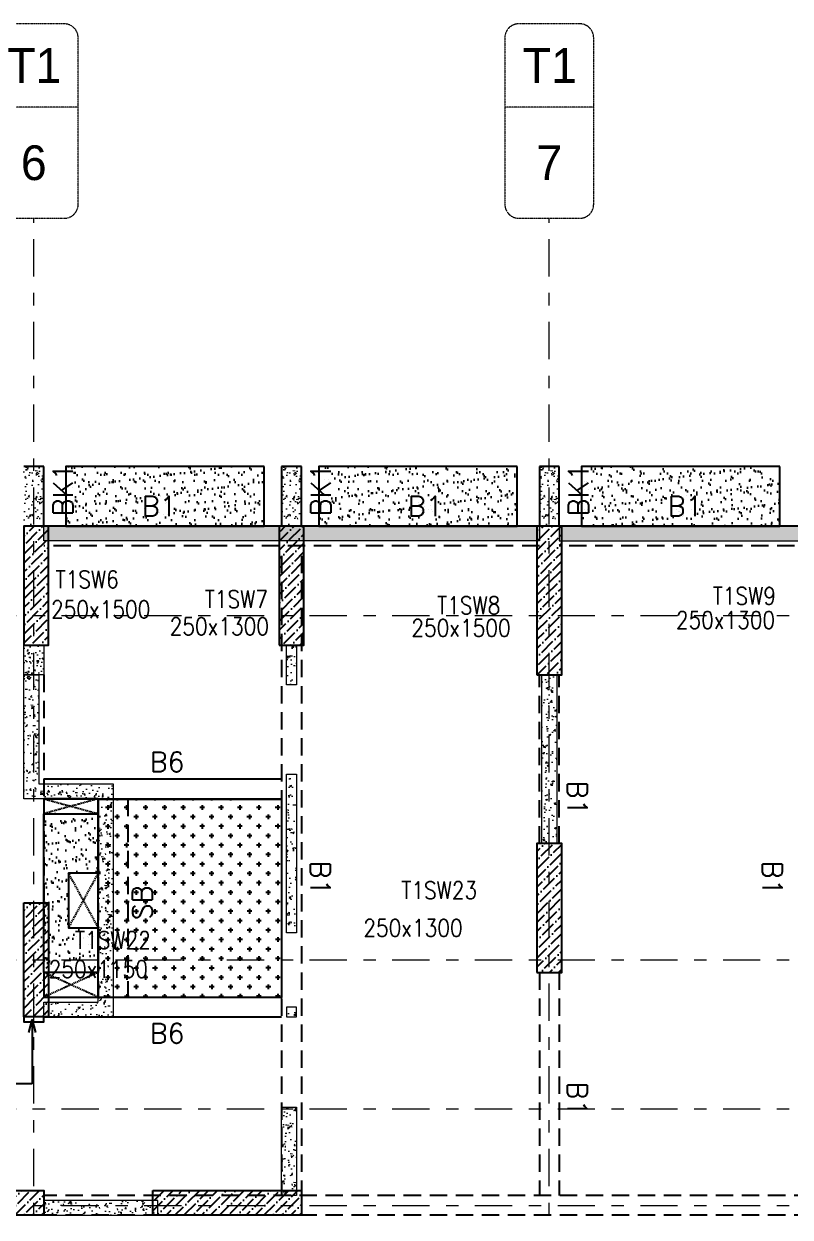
# Model space of a CAD drawing. Header units: millimetres. Extents: x 1078357 to 1340092, y -4684019 to -4550360.
# Drawn here: x 1126725 to 1134455, y -4580680 to -4568647 of the extents above; entities that cross this region are included whole.
import ezdxf
from ezdxf.enums import TextEntityAlignment as Align

# ---------------------------------------------------------------- set-up
doc = ezdxf.new("R2010")
doc.units = ezdxf.units.MM
for name, pattern in [('CONTINOUS', [0]), ('DGN STYLE 7', [8.34, 3.75, -1.67, 1.25, -1.67]), ('HIDDEN', [0.375, 0.25, -0.125]), ('New Retail block$0$CONTINOUS', [0])]:
    doc.linetypes.add(name, pattern=pattern)
doc.layers.get('0').update_dxf_attribs({"lineweight": 0})
for name, color, linetype, lineweight in [('A-_ANOTGRID_E-', 8, 'DGN STYLE 7', 13), ('GRID LINE', 8, 'Continuous', 0), ('HATCH', 8, 'Continuous', 30), ('S-COL-IDEN', 30, 'Continuous', 25), ('S-NON STR RCC WALL', 8, 'Continuous', 0)]:
    doc.layers.add(name, color=color, linetype=linetype, lineweight=lineweight)
for name, color, linetype in [('DROP SLAB', 8, 'Continuous'), ('S-BEAM', 3, 'Continuous'), ('S-BEAM-IDEN', 6, 'Continuous'), ('S-COL_STOP', 12, 'Continuous'), ('S-CUTOUT', 8, 'Continuous'), ('S-SLAB-PROJECTION', 2, 'New Retail block$0$CONTINOUS'), ('S-SLAB-STOP', 8, 'New Retail block$0$CONTINOUS')]:
    doc.layers.add(name, color=color, linetype=linetype)
doc.styles.add('Roman', font='romans')
doc.styles.add('ROMANS', font='romans.shx', dxfattribs={"width": 0.85})
doc.styles.get("Standard").update_dxf_attribs({"font": 'Adani Regular.ttf', "height": 500})
doc.dimstyles.new('HARESH', dxfattribs={"dimtxt": 150, "dimasz": 75, "dimexe": 0, "dimexo": 0, "dimgap": 25, "dimtad": 1, "dimdec": 0, "dimdsep": 46, "dimtxsty": 'Roman', "dimblk": 'OBLIQUE', "dimcen": 225, "dimdle": 25, "dimclrd": 2, "dimclre": 2, "dimclrt": 7, "dimadec": 8, "dimazin": 1, "dimtfac": 1, "dimtdec": 0, "dimtmove": 0, "dimatfit": 0, "dimfxl": 1, "dimlwd": -1, "dimlwe": -1, "dimarcsym": 0})
pattern_1 = [(50, (-5225719.91, 23613938.34), (182.184669, -15.93908554), [19.05, -209.55]), (355, (-5225719.9, 23613938.34), (-35.2434214, 191.0568452), [15.24, -167.6405842]), (100.4514447, (-5225704.73, 23613937.02), (146.9412471, 175.1177519), [16.1900088, -178.0902446]), (46.1842, (-5225719.9, 23613989.14), (271.0790409, -42.042328), [28.575, -314.325]), (96.6355576, (-5225697.32, 23613985.64), (237.404134, 247.4261246), [24.2850231, -267.1356082]), (351.1841512, (-5225719.9, 23613989.14), (237.404134, 247.4261246), [22.859967, -251.459732]), (21, (-5225694.51, 23613976.44), (151.6143913, -102.2651982), [19.05, -209.55]), (326, (-5225694.5, 23613976.44), (61.8020283, 184.1879661), [15.24, -167.64]), (71.451445, (-5225681.87, 23613967.92), (213.4164193, 81.9227689), [16.1900088, -178.0899376]), (37.5, (-5225719.91, 23613938.345), (3.08860325, 84.55503887), [0, -165.608, 0, -170.18, 0, -168.275]), (7.5, (-5225719.91, 23613938.345), (66.8196625, 100.18057482), [0, -97.028, 0, -161.798, 0, -64.135]), (327.5, (-5225776.55, 23613938.345), (135.59059517, -5.728744), [0, -63.5, 0, -198.12, 0, -262.89]), (317.5, (-5225801.95, 23613938.34), (148.1291814, 25.42649103), [0, -82.55, 0, -131.572, 0, -186.69])]
pattern_2 = [(50, (-6322944.62, 28297957.53), (182.184669, -15.93908554), [19.05, -209.55]), (355, (-6322944.62, 28297957.53), (-35.2434214, 191.0568452), [15.24, -167.6405842]), (100.4514447, (-6322929.44, 28297956.2), (146.9412471, 175.1177519), [16.1900088, -178.0902446]), (46.1842, (-6322944.62, 28298008.33), (271.0790409, -42.042328), [28.575, -314.325]), (96.6355576, (-6322922.03, 28298004.83), (237.404134, 247.4261246), [24.2850231, -267.1356082]), (351.1841512, (-6322944.62, 28298008.33), (237.404134, 247.4261246), [22.859967, -251.459732]), (21, (-6322919.22, 28297995.63), (151.6143913, -102.2651982), [19.05, -209.55]), (326, (-6322919.22, 28297995.63), (61.8020283, 184.1879661), [15.24, -167.64]), (71.451445, (-6322906.59, 28297987.11), (213.4164193, 81.9227689), [16.1900088, -178.0899376]), (37.5, (-6322944.623, 28297957.53), (3.08860325, 84.55503887), [0, -165.608, 0, -170.18, 0, -168.275]), (7.5, (-6322944.62, 28297957.53), (66.8196625, 100.18057482), [0, -97.028, 0, -161.798, 0, -64.135]), (327.5, (-6323001.265, 28297957.53), (135.59059517, -5.72874399), [0, -63.5, 0, -198.12, 0, -262.89]), (317.5, (-6323026.67, 28297957.53), (148.1291814, 25.42649103), [0, -82.55, 0, -131.572, 0, -186.69])]
pattern_3 = [(45, (2236684.96, -9406181.02), (33.67596045, 123.4785217), [158.75, -31.75, 0, -31.75])]
pattern_4 = [(45, (2292446.56, -9444012.59), (33.67596045, 123.4785217), [158.75, -31.75, 0, -31.75])]

# ---------------------------------------------------------------- blocks, each defined once
blk = doc.blocks.new('_Oblique')
at = {"color": 0, "linetype": 'ByBlock', "lineweight": -2}
blk.add_line((-0.5, -0.5), (0.5, 0.5), dxfattribs=at)
blk = doc.blocks.new('Tower grid nomenclature-ex')
at = {"layer": 'A-_ANOTGRID_E-'}
blk.add_lwpolyline([(-1250, -600), (1750, -600, 0.414214), (2000, -350), (2000, 750, 0.414214), (1750, 1000), (-1250, 1000, 0.414214), (-1500, 750), (-1500, -350, 0.414214)], format="xyb", close=True, dxfattribs=at)
blk.add_lwpolyline([(0, 1000), (0, -600)], dxfattribs=at)
at = {"layer": 'A-_ANOTGRID_E-', "flags": 8}
for p in [(-1235, 400), (1788, 400)]:
    blk.add_attdef('GRID', text='', height=625, dxfattribs=at).set_placement(p, align=Align.MIDDLE_CENTER)

msp = doc.modelspace()

# ---------------------------------------------------------------- hatches: boundary and pattern name
at = {"layer": 'DROP SLAB'}
h = msp.add_hatch(dxfattribs=at)
h.set_pattern_fill('CROSS', color=8, scale=15, angle=0.03079)
h.set_pattern_definition([(180.03079016, (-3247966.01, 14148014.11), (-95.1987999, -95.3011726), [47.625, -142.875]), (270.03079016, (-3247989.84, 14148037.91), (95.3011726, -95.1987999), [47.625, -142.875])])
h.paths.add_polyline_path([(1127475.4, -4576464.3), (1129325.4, -4576464.3), (1129325.4, -4578464.1), (1127475.4, -4578464.1)])
at = {"layer": 'HATCH'}
h = msp.add_hatch(dxfattribs=at)
h.set_pattern_fill('AR-SAND', color=8, scale=3, angle=179.97015)
h.set_pattern_definition([(37.4701541, (-1726558.12, 9413858.76), (-4.7236114, 146.8264517), [0, -115.824, 0, -129.54, 0, -123.825]), (7.4701541, (-1726558.12, 9413858.76), (134.9689868, 214.9772528), [0, -62.484, 0, -104.394, 0, -40.005]), (327.4701541, (-1726651.84, 9413858.81), (237.2979035, 0.3075449), [0, -38.1, 0, -137.16, 0, -179.07]), (317.4701541, (-1726651.84, 9413858.81), (229.1017424, 66.759465), [0, -19.05, 0, -89.916, 0, -102.87])])
h.paths.add_polyline_path([(1129150.4, -4573111.5), (1127150.4, -4573111.5), (1127150.4, -4573711.5), (1129150.4, -4573711.5)])
h = msp.add_hatch(dxfattribs=at)
h.set_pattern_fill('AR-SAND', color=8, scale=3, angle=179.97015)
h.set_pattern_definition([(37.4701541, (-1729108.12, 9413858.76), (-4.7236114, 146.8264517), [0, -115.824, 0, -129.54, 0, -123.825]), (7.4701541, (-1729108.12, 9413858.76), (134.9689868, 214.9772528), [0, -62.484, 0, -104.394, 0, -40.005]), (327.4701541, (-1729201.84, 9413858.81), (237.2979035, 0.3075449), [0, -38.1, 0, -137.16, 0, -179.07]), (317.4701541, (-1729201.84, 9413858.81), (229.1017424, 66.759465), [0, -19.05, 0, -89.916, 0, -102.87])])
h.paths.add_polyline_path([(1131700.4, -4573111.5), (1129700.4, -4573111.5), (1129700.4, -4573711.5), (1131700.4, -4573711.5)])
h = msp.add_hatch(dxfattribs=at)
h.set_pattern_fill('AR-SAND', color=8, scale=3, angle=179.97015)
h.set_pattern_definition([(37.4701541, (-1731758.12, 9413858.76), (-4.7236114, 146.8264517), [0, -115.824, 0, -129.54, 0, -123.825]), (7.4701541, (-1731758.12, 9413858.76), (134.9689868, 214.9772528), [0, -62.484, 0, -104.394, 0, -40.005]), (327.4701541, (-1731851.84, 9413858.81), (237.2979035, 0.3075449), [0, -38.1, 0, -137.16, 0, -179.07]), (317.4701541, (-1731851.84, 9413858.81), (229.1017424, 66.759465), [0, -19.05, 0, -89.916, 0, -102.87])])
h.paths.add_polyline_path([(1134350.4, -4573111.5), (1132350.4, -4573111.5), (1132350.4, -4573711.5), (1134350.4, -4573711.5)])
h = msp.add_hatch(dxfattribs=at)
h.set_pattern_fill('AR-SAND', color=8, scale=3, angle=179.97015)
h.set_pattern_definition([(37.47015413, (-3907957.55, 18781897.14), (-4.72361136, 146.8264517), [0, -115.824, 0, -129.54, 0, -123.825]), (7.4701541, (-3907957.55, 18781897.14), (134.9689868, 214.9772528), [0, -62.484, 0, -104.394, 0, -40.005]), (327.4701541, (-3908051.28, 18781897.19), (237.2979035, 0.3075449), [0, -38.1, 0, -137.16, 0, -179.07]), (317.4701541, (-3908051.28, 18781897.19), (229.1017424, 66.759465), [0, -19.05, 0, -89.916, 0, -102.87])])
h.paths.add_polyline_path([(1126925.4, -4576611.5), (1127475.4, -4576611.5), (1127475.4, -4577211.5), (1127175.4, -4577211.5), (1127175.4, -4577761.5), (1127475.4, -4577761.4), (1127475.4, -4578211.5), (1126925.4, -4578211.5)])
at = {"layer": 'S-COL_STOP', "lineweight": 25}
h = msp.add_hatch(dxfattribs=at)
h.set_pattern_fill('ANSI36', color=8, scale=20)
h.set_pattern_definition(pattern_3)
h.paths.add_polyline_path([(1126725.6, -4574911.5), (1126975.6, -4574911.5), (1126975.6, -4573711.5), (1126725.6, -4573711.5)])
h = msp.add_hatch(dxfattribs=at)
h.set_pattern_fill('ANSI36', color=8, scale=20)
h.set_pattern_definition(pattern_4)
h.paths.add_polyline_path([(1129300.6, -4574911.6), (1129550.6, -4574911.6), (1129550.6, -4573711.7), (1129300.6, -4573711.7)])
h = msp.add_hatch(dxfattribs=at)
h.set_pattern_fill('ANSI36', color=8, scale=20)
h.set_pattern_definition(pattern_4)
h.paths.add_polyline_path([(1131900.6, -4575211.7), (1132150.6, -4575211.7), (1132150.6, -4573711.5), (1131900.6, -4573711.5)])
h = msp.add_hatch(dxfattribs=at)
h.set_pattern_fill('ANSI36', color=8, scale=20)
h.set_pattern_definition(pattern_3)
h.paths.add_polyline_path([(1131900.6, -4578211.5), (1132150.6, -4578211.5), (1132150.6, -4576911.5), (1131900.6, -4576911.5)])
h = msp.add_hatch(dxfattribs=at)
h.set_pattern_fill('ANSI36', color=8, scale=20)
h.set_pattern_definition(pattern_3)
h.paths.add_polyline_path([(1126725.6, -4577511.6), (1126975.6, -4577511.6), (1126975.6, -4578661.6), (1126725.6, -4578661.6)])
h = msp.add_hatch(dxfattribs=at)
h.set_pattern_fill('ANSI36', color=8, scale=20)
h.set_pattern_definition(pattern_4)
h.paths.add_polyline_path([(1124075.6, -4580411.5), (1126925.6, -4580411.5), (1126925.6, -4580661.5), (1124075.6, -4580661.5)])
h = msp.add_hatch(dxfattribs=at)
h.set_pattern_fill('ANSI36', color=8, scale=20)
h.set_pattern_definition(pattern_4)
h.paths.add_polyline_path([(1128025.6, -4580411.5), (1129525.6, -4580411.5), (1129525.6, -4580661.5), (1128025.6, -4580661.5)])
at = {"layer": 'S-NON STR RCC WALL'}
h = msp.add_hatch(dxfattribs=at)
h.set_pattern_fill('AR-CONC', color=256, angle=180)
h.set_pattern_definition([(50, (-7407119.32, 32981976.72), (182.184669, -15.93908554), [19.05, -209.55]), (355, (-7407119.32, 32981976.72), (-35.2434214, 191.0568452), [15.24, -167.6405842]), (100.4514447, (-7407104.14, 32981975.39), (146.9412471, 175.1177519), [16.1900088, -178.0902446]), (46.1842, (-7407119.32, 32982027.52), (271.0790409, -42.0423279), [28.575, -314.325]), (96.6355576, (-7407096.73, 32982024.02), (237.404134, 247.4261246), [24.2850231, -267.1356082]), (351.1841512, (-7407119.32, 32982027.52), (237.404134, 247.4261246), [22.859967, -251.459732]), (21, (-7407093.92, 32982014.82), (151.61439127, -102.2651982), [19.05, -209.55]), (326, (-7407093.92, 32982014.82), (61.80202835, 184.1879661), [15.24, -167.64]), (71.451445, (-7407081.28, 32982006.3), (213.4164193, 81.9227689), [16.1900088, -178.0899376]), (37.5, (-7407119.32, 32981976.72), (3.08860325, 84.55503887), [0, -165.608, 0, -170.18, 0, -168.275]), (7.5, (-7407119.32, 32981976.72), (66.8196625, 100.18057482), [0, -97.028, 0, -161.798, 0, -64.135]), (327.5, (-7407175.96, 32981976.72), (135.59059517, -5.72874399), [0, -63.5, 0, -198.12, 0, -262.89]), (317.5, (-7407201.36, 32981976.72), (148.1291814, 25.42649103), [0, -82.55, 0, -131.572, 0, -186.69])])
h.paths.add_polyline_path([(1126925.4, -4573711.5), (1126925.4, -4573111.5), (1126725.5, -4573111.5), (1126725.5, -4573711.5), (1126925.4, -4573711.5)], is_closed=False)
h = msp.add_hatch(dxfattribs=at)
h.set_pattern_fill('AR-CONC', color=256, angle=180)
h.set_pattern_definition([(50, (-7404519.34, 32981976.72), (182.184669, -15.93908554), [19.05, -209.55]), (355, (-7404519.34, 32981976.72), (-35.2434214, 191.0568452), [15.24, -167.6405842]), (100.4514447, (-7404504.16, 32981975.4), (146.9412471, 175.1177519), [16.1900088, -178.0902446]), (46.1842, (-7404519.34, 32982027.52), (271.0790409, -42.0423279), [28.575, -314.325]), (96.6355576, (-7404496.75, 32982024.02), (237.404134, 247.4261246), [24.2850231, -267.1356082]), (351.1841512, (-7404519.34, 32982027.52), (237.404134, 247.4261246), [22.859967, -251.459732]), (21, (-7404493.94, 32982014.82), (151.61439127, -102.2651982), [19.05, -209.55]), (326, (-7404493.94, 32982014.82), (61.80202835, 184.1879661), [15.24, -167.64]), (71.451445, (-7404481.3, 32982006.3), (213.4164193, 81.9227689), [16.1900088, -178.0899376]), (37.5, (-7404519.34, 32981976.724), (3.08860325, 84.55503887), [0, -165.608, 0, -170.18, 0, -168.275]), (7.5, (-7404519.34, 32981976.72), (66.8196625, 100.18057482), [0, -97.028, 0, -161.798, 0, -64.135]), (327.5, (-7404575.98, 32981976.724), (135.59059517, -5.72874399), [0, -63.5, 0, -198.12, 0, -262.89]), (317.5, (-7404601.38, 32981976.72), (148.1291814, 25.42649103), [0, -82.55, 0, -131.572, 0, -186.69])])
h.paths.add_polyline_path([(1129525.4, -4573711.5), (1129525.4, -4573111.5), (1129325.4, -4573111.5), (1129325.4, -4573711.5), (1129525.4, -4573711.5)], is_closed=False)
h = msp.add_hatch(dxfattribs=at)
h.set_pattern_fill('AR-CONC', color=256, angle=180)
h.set_pattern_definition([(50, (-7401919.32, 32981976.72), (182.184669, -15.93908554), [19.05, -209.55]), (355, (-7401919.32, 32981976.72), (-35.2434214, 191.0568452), [15.24, -167.6405842]), (100.4514447, (-7401904.14, 32981975.39), (146.9412471, 175.1177519), [16.1900088, -178.0902446]), (46.1842, (-7401919.32, 32982027.52), (271.0790409, -42.0423279), [28.575, -314.325]), (96.6355576, (-7401896.73, 32982024.02), (237.404134, 247.4261246), [24.2850231, -267.1356082]), (351.1841512, (-7401919.32, 32982027.52), (237.404134, 247.4261246), [22.859967, -251.459732]), (21, (-7401893.92, 32982014.82), (151.61439127, -102.2651982), [19.05, -209.55]), (326, (-7401893.92, 32982014.82), (61.80202835, 184.1879661), [15.24, -167.64]), (71.451445, (-7401881.28, 32982006.3), (213.4164193, 81.9227689), [16.1900088, -178.0899376]), (37.5, (-7401919.32, 32981976.72), (3.08860325, 84.55503887), [0, -165.608, 0, -170.18, 0, -168.275]), (7.5, (-7401919.32, 32981976.72), (66.8196625, 100.18057482), [0, -97.028, 0, -161.798, 0, -64.135]), (327.5, (-7401975.96, 32981976.72), (135.59059517, -5.72874399), [0, -63.5, 0, -198.12, 0, -262.89]), (317.5, (-7402001.36, 32981976.72), (148.1291814, 25.42649103), [0, -82.55, 0, -131.572, 0, -186.69])])
h.paths.add_polyline_path([(1132125.4, -4573711.5), (1132125.4, -4573111.5), (1131925.5, -4573111.5), (1131925.5, -4573711.5), (1132125.4, -4573711.5)], is_closed=False)
h = msp.add_hatch(dxfattribs=at)
h.set_pattern_fill('AR-CONC', color=256, angle=180)
h.set_pattern_definition(pattern_2)
h.paths.add_polyline_path([(1126928.4, -4573711.5), (1131925.5, -4573711.5), (1131925.5, -4573861.5), (1126928.4, -4573861.5)])
h = msp.add_hatch(dxfattribs=at)
h.set_pattern_fill('AR-CONC', color=256)
h.set_pattern_definition(pattern_2)
h.paths.add_polyline_path([(1137122.5, -4573711.5), (1132125.4, -4573711.5), (1132125.4, -4573861.5), (1137122.5, -4573861.5)])
h = msp.add_hatch(dxfattribs=at)
h.set_pattern_fill('AR-CONC', color=8, scale=20, angle=90)
h.set_pattern_definition([(140, (-2081274.5, -7113656.01), (12.550427, 143.4520365), [15, -165]), (85, (-2081274.5, -7113656.01), (-150.438427, -27.7502667), [12, -132]), (190.4514445, (-2081273.45, -7113644.05), (-137.887998, 115.7017693), [12.7480384, -140.2284224]), (136.1842, (-2081314.5, -7113656.01), (33.103856, 213.448266), [22.5, -247.5]), (186.6356355, (-2081311.74, -7113638.22), (-194.82372, 186.932389), [19.122068, -210.342752]), (81.184164, (-2081314.5, -7113656), (-194.82372, 186.932389), [18, -198]), (111, (-2081304.5, -7113636.01), (80.523778, 119.3814104), [15, -165]), (56, (-2081304.5, -7113636.01), (-145.030009, 48.6630664), [12, -132]), (161.4514447, (-2081297.79, -7113626.06), (-64.5062306, 168.0444753), [12.748038, -140.2284224]), (127.5, (-2081274.5, -7113656.01), (-66.57877077, 2.43197106), [0, -130.4, 0, -134, 0, -132.5]), (97.5, (-2081274.5, -7113656.01), (-78.8823424, 52.6139075), [0, -76.4, 0, -127.4, 0, -50.5]), (57.5, (-2081274.5, -7113700.61), (4.51097435, 106.7644872), [0, -50, 0, -156, 0, -207]), (47.5, (-2081274.5, -7113720.61), (-20.0209965, 116.6372339), [0, -65, 0, -103.6, 0, -147])])
h.paths.add_polyline_path([(1126925.5, -4574911.5), (1126925.5, -4575211.5), (1126725.6, -4575211.5), (1126725.6, -4574911.5)])
h = msp.add_hatch(dxfattribs=at)
h.set_pattern_fill('AR-CONC', color=256, angle=180)
h.set_pattern_definition([(50, (1129438.81, -4390341.82), (182.18467, -15.93909), [19.05, -209.55]), (355, (1129438.81, -4390341.82), (-35.24342, 191.05685), [15.24, -167.64058]), (100.45144, (1129454, -4390343.14), (146.94125, 175.11775), [16.19, -178.09024]), (46.1842, (1129438.8, -4390291.02), (271.07904, -42.04233), [28.575, -314.325]), (96.63556, (1129461.4, -4390294.52), (237.40413, 247.42612), [24.28502, -267.1356]), (351.18415, (1129438.8, -4390291.02), (237.40413, 247.42612), [22.85997, -251.45973]), (21, (1129464.21, -4390303.72), (151.61439, -102.2652), [19.05, -209.55]), (326, (1129464.21, -4390303.72), (61.80203, 184.18797), [15.24, -167.64]), (71.45144, (1129476.85, -4390312.24), (213.41642, 81.92277), [16.19, -178.08994]), (37.5, (1129438.81, -4390341.815), (3.088603, 84.55504), [0, -165.608, 0, -170.18, 0, -168.275]), (7.5, (1129438.81, -4390341.815), (66.819663, 100.180575), [0, -97.028, 0, -161.798, 0, -64.135]), (327.5, (1129382.17, -4390341.815), (135.590595, -5.728744), [0, -63.5, 0, -198.12, 0, -262.89]), (317.5, (1129356.77, -4390341.82), (148.12918, 25.42649), [0, -82.55, 0, -131.572, 0, -186.69])])
h.paths.add_polyline_path([(1129375.4, -4574911.5), (1129475.4, -4574911.5), (1129475.4, -4575311.5), (1129375.4, -4575311.5)])
h = msp.add_hatch(dxfattribs=at)
h.set_pattern_fill('AR-CONC', color=256, angle=180)
h.set_pattern_definition(pattern_1)
h.paths.add_polyline_path([(1127625.4, -4576311.5), (1127625.4, -4578661.5), (1126925.4, -4578661.5), (1126925.5, -4578511.5), (1127475.4, -4578511.5), (1127475.4, -4576461.5), (1126725.5, -4576461.5), (1126725.5, -4575211.4), (1126875.4, -4575211.4), (1126875.4, -4576311.5)])
at = {"layer": 'S-NON STR RCC WALL', "ltscale": 700}
h = msp.add_hatch(dxfattribs=at)
h.set_pattern_fill('AR-CONC', color=256)
h.set_pattern_definition([(50, (-1165.53, 293960.95), (182.184669, -15.9390855), [19.05, -209.55]), (355, (-1165.53, 293960.95), (-35.2434214, 191.056845), [15.24, -167.640584]), (100.4514447, (-1150.34, 293959.62), (146.941247, 175.117752), [16.190009, -178.0902446]), (46.1842, (-1165.53, 294011.75), (271.079041, -42.042328), [28.575, -314.325]), (96.6355576, (-1142.94, 294008.24), (237.404134, 247.426125), [24.285023, -267.135608]), (351.184151, (-1165.53, 294011.75), (237.404134, 247.426125), [22.859967, -251.459732]), (21, (-1140.13, 293999.05), (151.6143913, -102.265198), [19.05, -209.55]), (326, (-1140.13, 293999.05), (61.802028, 184.187966), [15.24, -167.64]), (71.451445, (-1127.49, 293990.52), (213.416419, 81.922769), [16.190009, -178.0899376]), (37.5, (-1165.525, 293960.946), (3.08860325, 84.5550389), [0, -165.608, 0, -170.18, 0, -168.275]), (7.5, (-1165.525, 293960.95), (66.8196625, 100.1805748), [0, -97.028, 0, -161.798, 0, -64.135]), (327.5, (-1222.17, 293960.946), (135.5905952, -5.728744), [0, -63.5, 0, -198.12, 0, -262.89]), (317.5, (-1247.57, 293960.95), (148.1291814, 25.426491), [0, -82.55, 0, -131.572, 0, -186.69])])
h.paths.add_polyline_path([(1131950.4, -4575211.4), (1132100.4, -4575211.4), (1132100.4, -4576911.4), (1131950.4, -4576911.4)])
at = {"layer": 'S-NON STR RCC WALL'}
h = msp.add_hatch(dxfattribs=at)
h.set_pattern_fill('AR-CONC', color=256, angle=180)
h.set_pattern_definition([(50, (2226663.53, -9074361), (182.184669, -15.9390855), [19.05, -209.55]), (355, (2226663.53, -9074361), (-35.2434214, 191.056845), [15.24, -167.640584]), (100.4514447, (2226678.7, -9074362.33), (146.941247, 175.117752), [16.190009, -178.0902446]), (46.1842, (2226663.53, -9074310.2), (271.079041, -42.042328), [28.575, -314.325]), (96.6355576, (2226686.12, -9074313.7), (237.404134, 247.426125), [24.285023, -267.135608]), (351.184151, (2226663.53, -9074310.2), (237.404134, 247.426125), [22.859967, -251.459732]), (21, (2226688.93, -9074322.9), (151.6143913, -102.265198), [19.05, -209.55]), (326, (2226688.93, -9074322.9), (61.802028, 184.187966), [15.24, -167.64]), (71.451445, (2226701.56, -9074331.42), (213.416419, 81.922769), [16.190009, -178.0899376]), (37.5, (2226663.527, -9074361), (3.08860325, 84.5550389), [0, -165.608, 0, -170.18, 0, -168.275]), (7.5, (2226663.53, -9074361), (66.8196625, 100.1805748), [0, -97.028, 0, -161.798, 0, -64.135]), (327.5, (2226606.885, -9074361), (135.5905952, -5.728744), [0, -63.5, 0, -198.12, 0, -262.89]), (317.5, (2226581.48, -9074361), (148.1291814, 25.426491), [0, -82.55, 0, -131.572, 0, -186.69])])
h.paths.add_polyline_path([(1129375.4, -4576211.5), (1129475.4, -4576211.5), (1129475.4, -4577811.5), (1129375.4, -4577811.5)])
h = msp.add_hatch(dxfattribs=at)
h.set_pattern_fill('AR-CONC', color=256, angle=180)
h.set_pattern_definition([(50, (2226650.31, -9075725.67), (182.184669, -15.9390855), [19.05, -209.55]), (355, (2226650.31, -9075725.67), (-35.2434214, 191.056845), [15.24, -167.640584]), (100.4514447, (2226665.5, -9075727), (146.941247, 175.117752), [16.190009, -178.0902446]), (46.1842, (2226650.31, -9075674.87), (271.079041, -42.042328), [28.575, -314.325]), (96.6355576, (2226672.9, -9075678.37), (237.404134, 247.426125), [24.285023, -267.135608]), (351.184151, (2226650.3, -9075674.87), (237.404134, 247.426125), [22.859967, -251.459732]), (21, (2226675.71, -9075687.57), (151.6143913, -102.265198), [19.05, -209.55]), (326, (2226675.71, -9075687.57), (61.802028, 184.187966), [15.24, -167.64]), (71.451445, (2226688.35, -9075696.09), (213.416419, 81.922769), [16.190009, -178.0899376]), (37.5, (2226650.31, -9075725.67), (3.08860325, 84.5550389), [0, -165.608, 0, -170.18, 0, -168.275]), (7.5, (2226650.31, -9075725.67), (66.8196625, 100.1805748), [0, -97.028, 0, -161.798, 0, -64.135]), (327.5, (2226593.67, -9075725.67), (135.5905952, -5.728744), [0, -63.5, 0, -198.12, 0, -262.89]), (317.5, (2226568.27, -9075725.67), (148.1291814, 25.426491), [0, -82.55, 0, -131.572, 0, -186.69])])
h.paths.add_polyline_path([(1129375.4, -4578661.5), (1129475.4, -4578661.5), (1129475.4, -4578561.5), (1129375.4, -4578561.5)])
h = msp.add_hatch(dxfattribs=at)
h.set_pattern_fill('AR-CONC', color=256, angle=180)
h.set_pattern_definition([(50, (-6322209.37, 28297957.52), (182.184669, -15.93908554), [19.05, -209.55]), (355, (-6322209.37, 28297957.52), (-35.2434214, 191.0568452), [15.24, -167.6405842]), (100.4514447, (-6322194.19, 28297956.2), (146.9412471, 175.1177519), [16.1900088, -178.0902446]), (46.1842, (-6322209.37, 28298008.32), (271.0790409, -42.042328), [28.575, -314.325]), (96.6355576, (-6322186.78, 28298004.82), (237.404134, 247.4261246), [24.2850231, -267.1356082]), (351.1841512, (-6322209.37, 28298008.32), (237.404134, 247.4261246), [22.859967, -251.459732]), (21, (-6322183.97, 28297995.62), (151.6143913, -102.2651982), [19.05, -209.55]), (326, (-6322183.97, 28297995.62), (61.8020283, 184.1879661), [15.24, -167.64]), (71.451445, (-6322171.33, 28297987.1), (213.4164193, 81.9227689), [16.1900088, -178.0899376]), (37.5, (-6322209.37, 28297957.525), (3.08860325, 84.55503887), [0, -165.608, 0, -170.18, 0, -168.275]), (7.5, (-6322209.37, 28297957.525), (66.8196625, 100.18057482), [0, -97.028, 0, -161.798, 0, -64.135]), (327.5, (-6322266.01, 28297957.525), (135.59059517, -5.72874399), [0, -63.5, 0, -198.12, 0, -262.89]), (317.5, (-6322291.41, 28297957.52), (148.1291814, 25.42649103), [0, -82.55, 0, -131.572, 0, -186.69])])
h.paths.add_polyline_path([(1129325.4, -4579571.5), (1129475.4, -4579571.5), (1129475.4, -4580461.4), (1129325.4, -4580461.4)])
h = msp.add_hatch(dxfattribs=at)
h.set_pattern_fill('AR-CONC', color=256)
h.set_pattern_definition(pattern_1)
h.paths.add_polyline_path([(1128075.4, -4580511.5), (1126925.4, -4580511.5), (1126925.4, -4580661.5), (1128075.4, -4580661.5)])

# ---------------------------------------------------------------- linework, layer by layer
at = {"layer": 'GRID LINE', "linetype": 'DGN STYLE 7', "ltscale": 100, "elevation": 0}
for points in [[(1126825.4, -4592877.8), (1126825.4, -4570606.9)], [(1132025.4, -4592877.8), (1132025.4, -4570606.9)], [(1111260.2, -4574611.5), (1206623.6, -4574611.5)], [(1111260.2, -4578086.5), (1206623.6, -4578086.5)], [(1111260.2, -4579586.5), (1206623.6, -4579586.5)], [(1111260.2, -4580561.5), (1206623.6, -4580561.5)]]:
    msp.add_lwpolyline(points, dxfattribs=at)
at = {"layer": 'S-BEAM', "linetype": 'CONTINOUS', "ltscale": 700}
for p, q in [((1126925.4, -4573111.5, 0), (1126725.4, -4573111.5, 0)), ((1126925.4, -4573711.5, 0), (1126925.4, -4573111.5, 0)), ((1129525.4, -4573111.5, 0), (1129325.4, -4573111.5, 0)), ((1129325.4, -4573111.5, 0), (1129325.4, -4573711.5, 0)), ((1129525.4, -4573711.5, 0), (1129525.4, -4573111.5, 0)), ((1132125.4, -4573111.4, 0), (1131925.4, -4573111.4, 0)), ((1131925.4, -4573111.4, 0), (1131925.4, -4573711.4, 0)), ((1132125.4, -4573711.4, 0), (1132125.4, -4573111.4, 0)), ((1131925.4, -4573711.5, 0), (1126925.4, -4573711.5, 0)), ((1137125.4, -4573711.5, 0), (1132125.4, -4573711.5, 0))]:
    msp.add_line(p, q, dxfattribs=at)
at = {"layer": 'S-BEAM', "linetype": 'HIDDEN', "ltscale": 700}
for p, q in [((1131925.4, -4573911.5, 0), (1126925.4, -4573911.5, 0)), ((1137125.4, -4573911.5, 0), (1132125.4, -4573911.5, 0)), ((1129325.4, -4574011.5, 0), (1129325.4, -4580461.4, 0)), ((1129525.4, -4574011.5, 0), (1129525.4, -4580461.4, 0)), ((1126925.4, -4575211.4, 0), (1126925.4, -4577711.5, 0)), ((1131925.4, -4576911.4, 0), (1131925.4, -4575211.4, 0)), ((1132125.4, -4576911.4, 0), (1132125.4, -4575211.4, 0)), ((1127475.3, -4576461.7, 0), (1127475.3, -4578461.5, 0)), ((1127775.3, -4576461.7, 0), (1127775.3, -4578461.5, 0)), ((1131925.4, -4578211.5, 0), (1131925.4, -4580461.4, 0)), ((1132125.4, -4578211.5, 0), (1132125.4, -4580461.4, 0)), ((1137819.2, -4580461.4, 0), (1126925.4, -4580461.4, 0)), ((1137819.2, -4580661.4, 0), (1126925.4, -4580661.4, 0))]:
    msp.add_line(p, q, dxfattribs=at)
at = {"layer": 'S-BEAM', "ltscale": 700}
for p, q in [((1126925.4, -4576261.7, 0), (1129325.4, -4576261.7, 0)), ((1126925.6, -4578661.5, 0), (1129325.4, -4578661.5, 0))]:
    msp.add_line(p, q, dxfattribs=at)
at = {"layer": 'S-BEAM', "linetype": 'Continuous', "ltscale": 700}
for p, q in [((1126925.4, -4576461.7, 0), (1129325.4, -4576461.7, 0)), ((1126925.6, -4578461.5, 0), (1129325.4, -4578461.5, 0))]:
    msp.add_line(p, q, dxfattribs=at)
at = {"layer": 'S-BEAM', "linetype": 'Continuous', "ltscale": 700, "elevation": 0}
msp.add_lwpolyline([(1126925.5, -4578661.5), (1126725.5, -4578661.5), (1126725.5, -4578711.7), (1126925.5, -4578711.7)], close=True, dxfattribs=at)
at = {"layer": 'S-COL_STOP', "lineweight": 25, "elevation": 0}
for points in [[(1126725.6, -4574911.3), (1126975.6, -4574911.3), (1126975.6, -4573711.5), (1126725.6, -4573711.5)], [(1129300.6, -4574911.6), (1129550.6, -4574911.6), (1129550.6, -4573711.5), (1129300.6, -4573711.5)], [(1131900.6, -4575211.7), (1132150.6, -4575211.7), (1132150.6, -4573711.5), (1131900.6, -4573711.5)], [(1131900.6, -4578211.5), (1132150.6, -4578211.5), (1132150.6, -4576911.5), (1131900.6, -4576911.5)], [(1126725.6, -4577511.6), (1126975.6, -4577511.6), (1126975.6, -4578661.6), (1126725.6, -4578661.6)], [(1124075.6, -4580411.5), (1126925.6, -4580411.5), (1126925.6, -4580661.5), (1124075.6, -4580661.5)], [(1128025.6, -4580411.5), (1129525.6, -4580411.5), (1129525.6, -4580661.5), (1128025.6, -4580661.5)]]:
    msp.add_lwpolyline(points, close=True, dxfattribs=at)
at = {"layer": 'S-CUTOUT', "linetype": 'HIDDEN', "ltscale": 50}
for p, q in [((1126925.4, -4576461.5, 0), (1127475.4, -4576611.5, 0)), ((1127474.6, -4576461.7, 0), (1126925.4, -4576611.5, 0)), ((1127475.5, -4577211.5, 0), (1127175.4, -4577761.5, 0)), ((1127475.5, -4577761.5, 0), (1127175.4, -4577211.5, 0)), ((1127475.4, -4578461.5, 0), (1126925.4, -4578211.5, 0)), ((1127475.4, -4578211.5, 0), (1126925.6, -4578461.5, 0))]:
    msp.add_line(p, q, dxfattribs=at)
at = {"layer": 'S-CUTOUT', "linetype": 'CONTINOUS', "ltscale": 500, "elevation": 0}
for points in [[(1127475.4, -4576461.7), (1126925.4, -4576461.7), (1126925.4, -4576611.5), (1127475.4, -4576611.5)], [(1127475.4, -4577211.5), (1127175.4, -4577211.5), (1127175.4, -4577761.5), (1127475.4, -4577761.5)], [(1127475.4, -4578211.5), (1126925.6, -4578211.5), (1126925.6, -4578461.5), (1127475.4, -4578461.5)]]:
    msp.add_lwpolyline(points, close=True, dxfattribs=at)
at = {"layer": 'S-NON STR RCC WALL', "elevation": 0}
for points in [[(1126928.4, -4573711.5), (1131925.5, -4573711.5), (1131925.5, -4573861.5), (1126928.4, -4573861.5)], [(1137122.5, -4573711.5), (1132125.4, -4573711.5), (1132125.4, -4573861.5), (1137122.5, -4573861.5)], [(1126925.5, -4574911.5), (1126925.5, -4575211.5), (1126725.6, -4575211.5), (1126725.6, -4574911.5)], [(1129375.4, -4574911.5), (1129475.4, -4574911.5), (1129475.4, -4575311.5), (1129375.4, -4575311.5)], [(1127625.4, -4576311.5), (1127625.4, -4578661.5), (1126925.4, -4578661.5), (1126925.5, -4578511.5), (1127475.4, -4578511.5), (1127475.4, -4576461.5), (1126725.5, -4576461.5), (1126725.5, -4575211.4), (1126875.4, -4575211.4), (1126875.4, -4576311.5)]]:
    msp.add_lwpolyline(points, close=True, dxfattribs=at)
at = {"layer": 'S-NON STR RCC WALL', "ltscale": 700, "elevation": 0}
for points in [[(1131950.4, -4575211.4), (1132100.4, -4575211.4), (1132100.4, -4576911.4), (1131950.4, -4576911.4)], [(1129375.4, -4576211.5), (1129475.4, -4576211.5), (1129475.4, -4577811.5), (1129375.4, -4577811.5)], [(1129375.4, -4578661.5), (1129475.4, -4578661.5), (1129475.4, -4578561.5), (1129375.4, -4578561.5)], [(1129325.4, -4579571.5), (1129475.4, -4579571.5), (1129475.4, -4580461.4), (1129325.4, -4580461.4)], [(1128075.4, -4580511.5), (1126925.4, -4580511.5), (1126925.4, -4580661.5), (1128075.4, -4580661.5)]]:
    msp.add_lwpolyline(points, close=True, dxfattribs=at)
at = {"layer": 'S-SLAB-PROJECTION', "elevation": 0}
for points in [[(1129150.4, -4573111.5), (1127150.4, -4573111.5), (1127150.4, -4573711.5), (1129150.4, -4573711.5)], [(1131700.4, -4573111.5), (1129700.4, -4573111.5), (1129700.4, -4573711.5), (1131700.4, -4573711.5)], [(1134350.4, -4573111.5), (1132350.4, -4573111.5), (1132350.4, -4573711.5), (1134350.4, -4573711.5)]]:
    msp.add_lwpolyline(points, close=True, dxfattribs=at)
at = {"layer": 'S-SLAB-STOP', "linetype": 'CONTINOUS', "ltscale": 500, "elevation": 0}
msp.add_lwpolyline([(1127475.4, -4576464.3), (1129325.4, -4576464.3), (1129325.4, -4578464.1), (1127475.4, -4578464.1)], close=True, dxfattribs=at)
at = {"layer": 'S-SLAB-STOP', "color": 8, "ltscale": 1000, "elevation": 0}
msp.add_lwpolyline([(1126925.4, -4576611.5), (1127475.4, -4576611.5), (1127475.4, -4577211.5), (1127175.4, -4577211.5), (1127175.4, -4577761.5), (1127475.4, -4577761.4), (1127475.4, -4578211.5), (1126925.4, -4578211.5), (1126925.4, -4576611.5)], dxfattribs=at)

# ---------------------------------------------------------------- block references
at = {"layer": 'GRID LINE'}
ref = msp.add_blockref('Tower grid nomenclature-ex', (1126713.4, -4569486.9, 0), dxfattribs=dict(at, xscale=0.56, yscale=0.56, zscale=0.56, rotation=270))
ref.add_attrib('GRID', '6', dxfattribs={"layer": 'A-_ANOTGRID_E-', "height": 350}).set_placement((1126825.4, -4570046.9, 0), align=Align.MIDDLE_CENTER)
ref.add_attrib('GRID', 'T1', dxfattribs={"layer": 'A-_ANOTGRID_E-', "height": 350}).set_placement((1126831.3, -4569066.9, 0), align=Align.MIDDLE_CENTER)
ref = msp.add_blockref('Tower grid nomenclature-ex', (1131913.4, -4569486.9, 0), dxfattribs=dict(at, xscale=0.56, yscale=0.56, zscale=0.56, rotation=270))
ref.add_attrib('GRID', '7', dxfattribs={"layer": 'A-_ANOTGRID_E-', "height": 350}).set_placement((1132025.4, -4570046.9, 0), align=Align.MIDDLE_CENTER)
ref.add_attrib('GRID', 'T1', dxfattribs={"layer": 'A-_ANOTGRID_E-', "height": 350}).set_placement((1132031.3, -4569066.9, 0), align=Align.MIDDLE_CENTER)

# ---------------------------------------------------------------- texts
at = {"layer": 'S-BEAM-IDEN', "linetype": 'CONTINOUS', "ltscale": 700, "style": 'ROMANS'}
for p in [(1127221.1, -4573611.1, 50), (1129821.1, -4573611.1, 50), (1132421.1, -4573611.1, 50)]:
    msp.add_text('BK1', height=200, rotation=90, dxfattribs=at).set_placement(p)
at = {"layer": 'S-BEAM-IDEN', "linetype": 'HIDDEN', "ltscale": 500, "style": 'ROMANS'}
for rotation, p in [(359.99906, (1127915.1, -4573611.1, -2.7)), (359.99906, (1130599.2, -4573611.1, -2.7)), (359.99906, (1133220, -4573611.1, -2.7)), (269.99906, (1132209.3, -4576279.3, -2.7)), (269.99906, (1129615.9, -4577086.4, -2.7)), (269.99906, (1134176.1, -4577086.4, -2.7)), (269.99906, (1132208.6, -4579313.4, -2.7))]:
    msp.add_text('B1', height=200, rotation=rotation, dxfattribs=at).set_placement(p)
at = {"layer": 'S-BEAM-IDEN', "linetype": 'Continuous', "ltscale": 700, "style": 'ROMANS'}
for s, rotation, p in [('B6', 359.99866, (1127994.9, -4576189.6, -2.7)), ('SB', 90.00094, (1128020, -4577685.8, -2.7)), ('B6', 359.99866, (1127994.9, -4578926.7, -2.7))]:
    msp.add_text(s, height=200, rotation=rotation, dxfattribs=at).set_placement(p)
at = {"layer": 'S-COL-IDEN', "linetype": 'Continuous', "style": 'ROMANS', "width": 0.85}
for s, p in [('T1SW6', (1127045.7, -4574337.1, -320.4)), ('T1SW7', (1128549.9, -4574536, -320.4)), ('T1SW9', (1133674.1, -4574502.9, -323.1)), ('250x1500', (1127000.5, -4574638.3, -320.4)), ('T1SW8', (1130894.1, -4574598, -320.4)), ('250x1300', (1128196.9, -4574809.9, -320.4)), ('250x1500', (1130634.8, -4574825.9, -320.4)), ('250x1300', (1133302.6, -4574746.7, -323.1)), ('T1SW23', (1130532.7, -4577471.2, -320.4)), ('250x1300', (1130150.9, -4577850.9, -320.4)), ('T1SW22', (1127241.1, -4577974.1, -640.8)), ('250x1150', (1126975.6, -4578265.9, -640.8))]:
    msp.add_text(s, height=175, dxfattribs=at).set_placement(p)

# ---------------------------------------------------------------- leaders
at = {"layer": 'S-BEAM-IDEN', "linetype": 'Continuous', "ltscale": 700}
msp.add_leader([(1126809, -4578691.8, 0), (1126809, -4579334.8, 0), (1126550.2, -4579334.8, 0)], dimstyle='HARESH', override={"dimasz": 125, "dimgap": 25, "dimtad": 0, "dimclrd": 256, "dimldrblk": 'Open30'}, dxfattribs=at)

doc.saveas('drawing.dxf')
